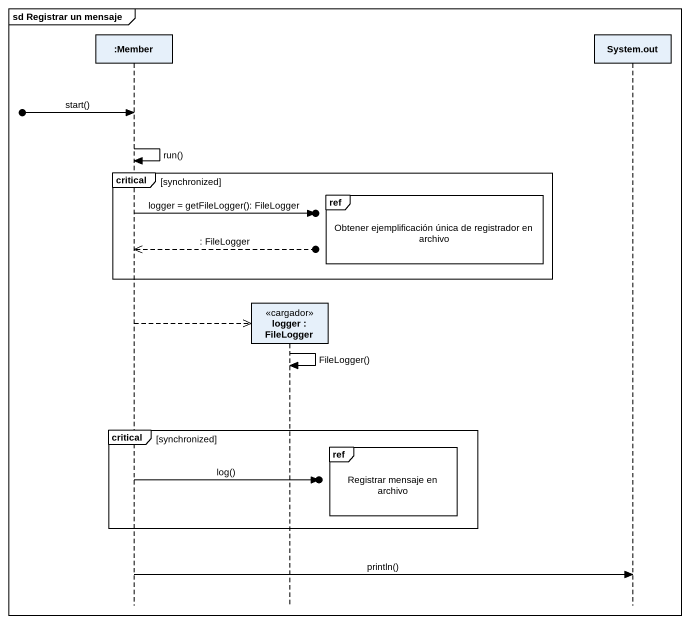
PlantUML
@startuml
mainframe sd Registrar un mensaje
hide footbox
participant ":Member" as Member
participant "logger : FileLogger" as logger <<cargador>>
participant "System.out" as System_out

[o-> Member : start()
Member -> Member : run()
critical synchronized
  ref over logger : Obtener ejemplificación única de registrador en archivo
  Member ->o] : logger = getFileLogger(): FileLogger
  Member <<--o] : : FileLogger
end
Member -->> logger **
logger -> logger : FileLogger()
critical synchronized
  ref over logger : Registrar mensaje en archivo
  Member ->o] : log()
end
Member -> System_out : println()
@enduml
